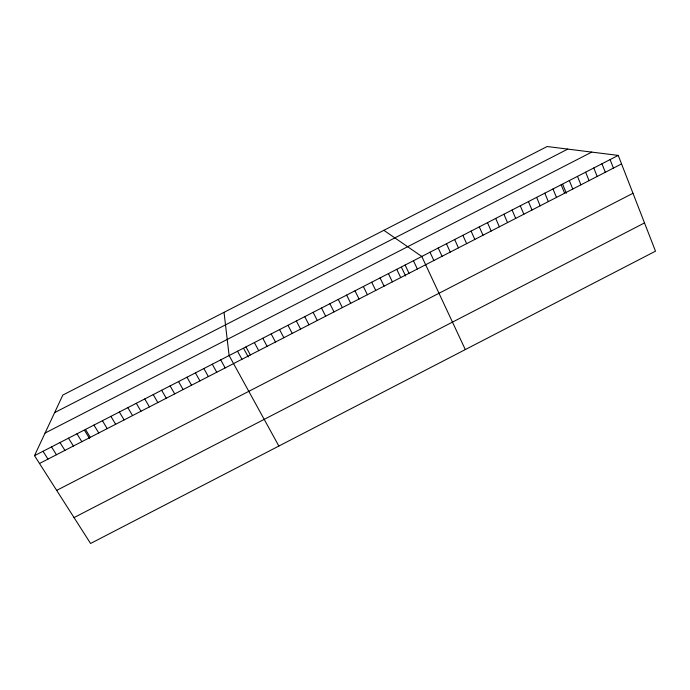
<?xml version="1.0" encoding="UTF-8"?>
<svg xmlns="http://www.w3.org/2000/svg" width="690" height="690" viewBox="0 0 690 690"><rect width="100%" height="100%" fill="white"/><g stroke="black" fill="none" stroke-linecap="round" stroke-linejoin="round"><path stroke-width="1.03" d="M34.5 455.659L62.833 395.051L547.153 146.522L618.24 155.405L655.5 251.169L90.571 543.479L34.5 455.659L618.24 155.405M74.037 517.586L644.512 222.93M54.622 412.611L567.784 149.1M45.066 433.053L591.77 152.093M39.494 463.473L621.561 163.918M56.675 490.392L632.971 193.269M383.864 230.313L421.78 256.456L465.31 349.58M43.004 451.286L47.972 459.109M51.5 446.913L56.442 454.745M59.996 442.54L64.912 450.389M68.491 438.176L73.382 446.033M76.978 433.812L81.843 441.678M85.465 429.447L90.304 437.322M84.525 430.319L89.614 438.599M93.944 425.083L98.765 432.966M102.422 420.719L107.217 428.619M110.892 416.363L115.661 424.272M119.361 412.008L124.105 419.925M127.831 407.652L132.549 415.578M136.292 403.296L140.984 411.24M144.753 398.949L149.42 406.902M153.206 394.602L157.846 402.563M161.658 390.255L166.273 398.225M170.102 385.908L174.699 393.887M178.546 381.561L183.117 389.557M186.981 377.223L191.535 385.227M195.417 372.885L199.945 380.897M203.852 368.546L208.354 376.568M212.279 364.216L216.755 372.246M220.705 359.878L225.156 367.925M278.863 446.05L229.123 355.548L224.026 312.337M237.541 351.219L241.948 359.283M243.656 348.467L248.262 356.946M245.959 346.889L250.332 354.962M254.369 342.568L258.716 350.649M262.769 338.247L267.099 346.337M271.17 333.917L275.483 342.024M279.571 329.604L283.857 337.712M287.971 325.283L292.224 333.408M296.355 320.971L300.59 329.104M304.747 316.65L308.956 324.8M313.131 312.337L317.314 320.496M321.505 308.033L325.671 316.193M329.889 303.721L334.02 311.897M338.255 299.417L342.369 307.602M346.63 295.113L350.718 303.307M354.988 290.809L359.059 299.012M363.354 286.505L367.39 294.725M371.712 282.21L375.731 290.43M380.069 277.915L384.054 286.143M388.418 273.62L392.386 281.865M396.759 269.324L400.709 277.578M401.468 267.297L405.591 275.974M405.108 265.029L409.023 273.3M413.448 260.742L417.338 269.014M430.008 252.221L433.855 260.518M438.228 247.995L442.057 256.301M446.447 243.768L450.251 252.083M454.667 239.542L458.445 247.865M462.878 235.316L466.638 243.648M471.089 231.09L474.824 239.439M479.291 226.872L483 235.23M487.494 222.654L491.177 231.021M495.696 218.437L499.353 226.812M503.89 214.219L507.53 222.603M512.084 210.01L515.697 218.402M520.269 205.793L523.857 214.202M528.454 201.584L532.016 210.001M536.63 197.375L540.175 205.801M544.807 193.174L548.334 201.609M552.983 188.965L556.485 197.409M561.151 184.765L564.627 193.217M562.695 184.368L566.343 193.243M569.319 180.564L572.769 189.025M577.478 176.364L580.911 184.842M585.638 172.172L589.044 180.651M593.797 167.972L597.178 176.468M601.947 163.78L605.311 172.284M610.098 159.588L613.436 168.101"/></g></svg>
